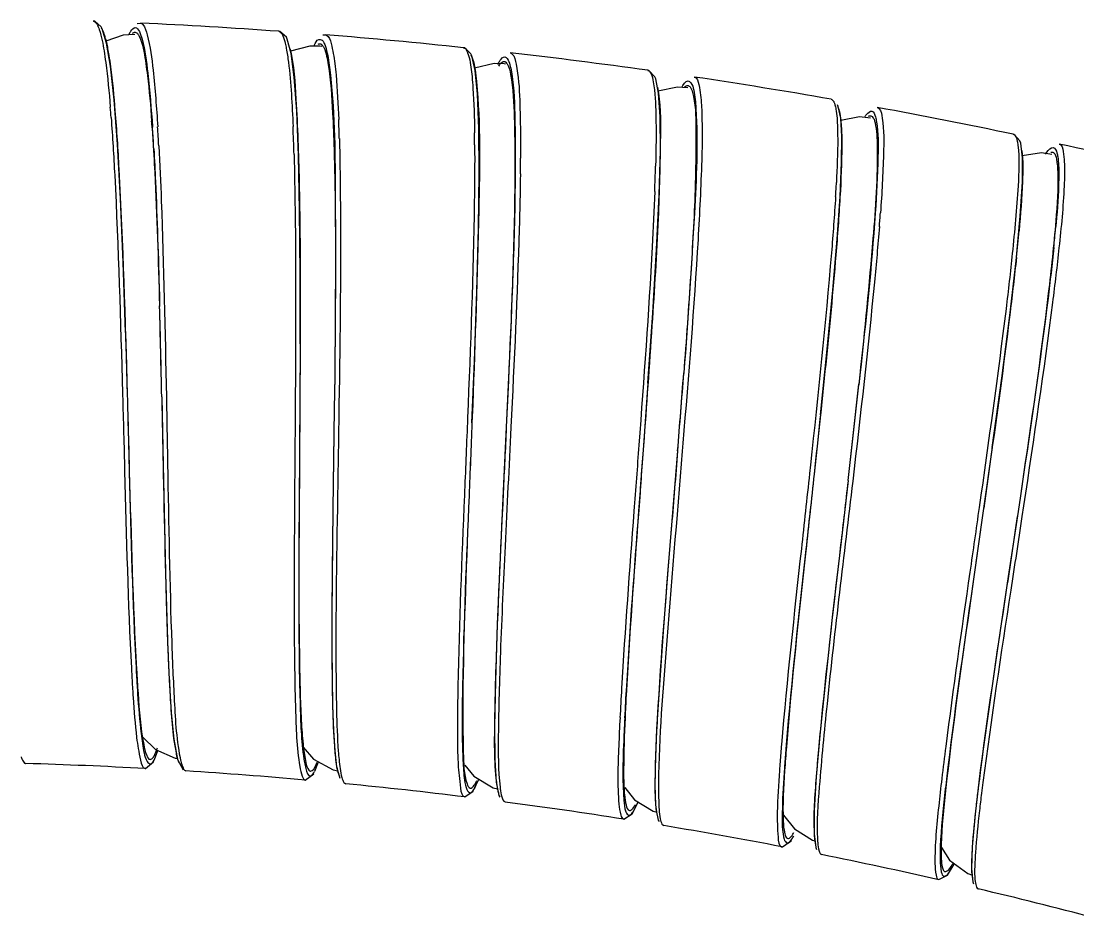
# Model space of a CAD drawing. Header units: millimetres. Extents: x 601 to 1195, y -13 to 407.
# Drawn here: x 984.9 to 1000.04, y 370.42 to 383.28 of the extents above; entities that cross this region are included whole.
import ezdxf

# ---------------------------------------------------------------- set-up
doc = ezdxf.new("R2010")
doc.units = ezdxf.units.MM
doc.header["$LTSCALE"] = 0.1

msp = doc.modelspace()

# ---------------------------------------------------------------- linework, layer by layer
at = {"color": 7, "linetype": 'Continuous'}
for p, q in [((985.955, 383.274), (985.933, 383.276)), ((986.05, 383.192), (985.955, 383.274)), ((986.624, 383.244), (986.564, 383.239)), ((986.61, 383.247), (986.624, 383.244)), ((986.532, 383.084), (986.362, 383.076)), ((988.609, 383.128), (988.588, 383.13)), ((988.702, 383.044), (988.609, 383.128)), ((989.264, 383.079), (989.275, 383.076)), ((986.362, 383.076), (986.117, 382.99)), ((986.181, 382.629), (986.125, 382.962)), ((989.275, 383.076), (989.225, 383.075)), ((989.039, 382.919), (988.761, 382.844)), ((989.18, 382.919), (989.039, 382.919)), ((989.211, 382.913), (989.18, 382.919)), ((991.257, 382.892), (991.237, 382.895)), ((991.347, 382.806), (991.257, 382.892)), ((986.233, 382.147), (986.181, 382.629)), ((991.678, 382.668), (991.399, 382.603)), ((991.821, 382.664), (991.678, 382.668)), ((991.843, 382.659), (991.821, 382.664)), ((993.896, 382.567), (993.877, 382.571)), ((993.983, 382.477), (993.896, 382.567)), ((994.307, 382.329), (994.024, 382.272)), ((994.452, 382.32), (994.307, 382.329)), ((996.66, 381.621), (996.644, 381.884)), ((996.913, 381.902), (996.646, 381.853)), ((997.07, 381.887), (996.913, 381.902)), ((999.13, 381.652), (999.115, 381.656)), ((999.213, 381.558), (999.13, 381.652)), ((999.521, 381.386), (999.246, 381.347)), ((999.671, 381.366), (999.521, 381.386)), ((999.58, 381.368), (999.6, 381.397)), ((986.881, 379.338), (986.885, 379.188)), ((986.882, 379.35), (986.886, 379.198)), ((986.395, 378.815), (986.421, 377.917)), ((988.899, 378.651), (988.894, 377.758)), ((989.394, 378.186), (989.388, 377.717)), ((989.394, 378.184), (989.388, 377.717)), ((991.883, 378.122), (991.866, 377.745)), ((993.883, 378.089), (993.818, 377.191)), ((996.917, 378.195), (996.903, 378.061)), ((996.92, 378.208), (996.905, 378.071)), ((986.354, 377.94), (986.355, 377.915)), ((989.455, 377.78), (989.454, 377.716)), ((991.372, 377.782), (991.361, 377.52)), ((989.388, 377.717), (989.369, 376.282)), ((989.388, 377.717), (989.378, 376.994)), ((991.867, 377.76), (991.853, 377.458)), ((991.866, 377.745), (991.853, 377.458)), ((996.354, 377.632), (996.263, 376.782)), ((991.298, 377.592), (991.295, 377.523)), ((991.361, 377.52), (991.361, 377.516)), ((994.383, 377.226), (994.374, 377.11)), ((994.308, 377.116), (994.169, 375.405)), ((998.816, 377.167), (998.692, 376.292)), ((989.378, 376.994), (989.369, 376.281)), ((996.211, 376.915), (996.198, 376.793)), ((999.24, 376.609), (999.214, 376.439)), ((999.239, 376.608), (999.214, 376.438)), ((999.214, 376.439), (999.176, 376.184)), ((999.214, 376.438), (999.176, 376.184)), ((989.369, 376.281), (989.368, 376.248)), ((999.265, 376.33), (999.241, 376.174)), ((989.354, 374.876), (989.354, 374.846)), ((989.358, 373.726), (989.359, 373.672)), ((994.046, 373.763), (994.007, 373.127)), ((989.375, 373.11), (989.394, 372.816)), ((986.645, 373.014), (986.828, 372.838)), ((987.089, 372.985), (987.14, 372.695)), ((986.812, 372.694), (986.859, 372.824)), ((986.828, 372.838), (987.11, 372.714)), ((988.942, 372.871), (989.089, 372.7)), ((989.394, 372.816), (989.422, 372.589)), ((984.965, 372.636), (984.967, 372.636)), ((986.681, 372.564), (986.799, 372.66)), ((987.11, 372.714), (987.137, 372.71)), ((987.14, 372.695), (987.222, 372.544)), ((989.089, 372.7), (989.373, 372.544)), ((989.108, 372.526), (989.163, 372.66)), ((991.688, 372.688), (991.709, 372.368)), ((986.679, 372.564), (986.681, 372.564)), ((986.679, 372.564), (986.682, 372.564)), ((988.972, 372.399), (989.093, 372.488)), ((989.373, 372.544), (989.437, 372.531)), ((989.422, 372.589), (989.466, 372.424)), ((991.259, 372.611), (991.386, 372.453)), ((988.972, 372.399), (988.974, 372.399)), ((989.552, 372.346), (989.554, 372.345)), ((991.386, 372.453), (991.664, 372.289)), ((991.398, 372.281), (991.457, 372.411)), ((991.4, 372.335), (991.41, 372.353)), ((991.259, 372.158), (991.379, 372.238)), ((991.664, 372.289), (991.728, 372.274)), ((993.549, 372.291), (993.69, 372.113)), ((993.983, 372.246), (993.996, 371.986)), ((991.259, 372.158), (991.26, 372.157)), ((991.836, 372.084), (991.838, 372.084)), ((993.658, 371.915), (993.742, 372.082)), ((993.69, 372.113), (993.957, 371.951)), ((993.535, 371.839), (993.658, 371.915)), ((993.646, 371.97), (993.657, 371.979)), ((993.957, 371.951), (994.016, 371.936)), ((995.823, 371.896), (995.98, 371.697)), ((993.535, 371.839), (993.536, 371.838)), ((994.109, 371.746), (994.111, 371.745)), ((995.98, 371.697), (996.242, 371.535)), ((995.798, 371.443), (995.8, 371.443)), ((995.94, 371.54), (995.955, 371.569)), ((996.242, 371.535), (996.275, 371.525)), ((998.088, 371.431), (998.205, 371.252)), ((998.528, 371.44), (998.518, 371.124)), ((996.37, 371.331), (996.371, 371.33)), ((998.174, 371.036), (998.27, 371.195)), ((998.205, 371.252), (998.464, 371.061)), ((998.049, 370.971), (998.174, 371.036)), ((998.049, 370.971), (998.05, 370.971)), ((998.464, 371.061), (998.533, 371.037)), ((998.615, 370.839), (998.617, 370.839))]:
    msp.add_line(p, q, dxfattribs=at)
for points in [[(986.125, 382.962), (986.064, 383.164), (986.05, 383.192)], [(988.77, 382.81), (988.715, 383.015), (988.702, 383.044)], [(988.899, 378.651), (988.899, 379.655), (988.892, 380.564), (988.876, 381.348), (988.85, 381.987), (988.814, 382.473), (988.77, 382.81)], [(991.407, 382.57), (991.359, 382.777), (991.347, 382.806)], [(991.361, 377.52), (991.395, 378.402), (991.43, 379.403), (991.453, 380.311), (991.464, 381.096), (991.46, 381.739), (991.44, 382.229), (991.407, 382.57)], [(994.035, 382.241), (993.995, 382.447), (993.983, 382.477)], [(993.883, 378.089), (993.952, 379.096), (994.006, 380.004), (994.043, 380.785), (994.06, 381.421), (994.057, 381.905), (994.035, 382.241)], [(986.395, 378.815), (986.361, 379.822), (986.323, 380.73), (986.28, 381.512), (986.233, 382.147)], [(996.644, 381.884), (996.609, 382.053), (996.599, 382.078)], [(996.593, 380.153), (996.635, 380.763), (996.657, 381.25), (996.66, 381.621)], [(999.25, 381.316), (999.223, 381.527), (999.213, 381.558)], [(998.816, 377.167), (998.951, 378.158), (999.067, 379.059), (999.157, 379.84), (999.218, 380.481), (999.249, 380.973), (999.25, 381.316)], [(996.354, 377.632), (996.45, 378.576), (996.531, 379.421), (996.593, 380.153)], [(986.916, 377.892), (986.936, 376.916), (986.949, 376.253), (986.964, 375.6), (986.98, 374.969), (987, 374.376), (987.023, 373.836), (987.052, 373.366), (987.089, 372.985)], [(991.853, 377.458), (991.815, 376.649), (991.765, 375.589), (991.724, 374.632), (991.696, 373.818)], [(996.75, 376.691), (996.649, 375.819), (996.529, 374.774), (996.429, 373.866), (996.349, 373.091)], [(989.369, 376.282), (989.363, 375.797), (989.357, 375.281)], [(999.176, 376.184), (999.046, 375.315), (998.887, 374.248), (998.752, 373.315), (998.645, 372.533)], [(994.169, 375.405), (994.101, 374.526), (994.046, 373.763)], [(989.357, 375.281), (989.354, 374.781), (989.353, 374.305), (989.356, 373.862)], [(989.356, 373.862), (989.363, 373.461), (989.375, 373.11)], [(991.696, 373.818), (991.684, 373.168), (991.688, 372.688)], [(994.007, 373.127), (993.986, 372.623), (993.983, 372.246)], [(996.349, 373.091), (996.293, 372.451), (996.264, 371.963), (996.262, 371.628)], [(998.645, 372.533), (998.571, 371.909), (998.528, 371.44)], [(991.709, 372.368), (991.747, 372.179), (991.759, 372.151)], [(993.996, 371.986), (994.03, 371.825), (994.041, 371.803)], [(996.262, 371.628), (996.288, 371.431), (996.298, 371.402)], [(995.798, 371.443), (995.81, 371.441), (995.937, 371.534)], [(998.518, 371.124), (998.537, 370.939), (998.546, 370.912)]]:
    msp.add_lwpolyline(points, dxfattribs=at)
for centre, radius, start, end in [((982.961, 304.665), 78.667, 85.89545, 87.3415), ((985.633, 383.039), 0.405, 22.503, 24.9034), ((982.961, 304.665), 78.667, 83.95884, 85.40488), ((984.942, 382.712), 1.207, 14.7831, 16.2965), ((989.644, 382.647), 0.613, 152.8195, 153.3241), ((987.543, 382.593), 1.244, 12.9557, 13.7838), ((990.942, 382.687), 0.383, 19.1156, 21.5941), ((982.961, 304.665), 78.667, 82.0219, 83.46794), ((992.318, 382.353), 0.662, 150.4475, 152.8742), ((982.961, 304.665), 78.667, 80.08524, 81.53128), ((962.504, 380.137), 23.751, 4.2416, 4.6016), ((982.961, 304.665), 78.667, 78.14857, 79.59461), ((997.475, 381.589), 0.578, 145.8283, 147.6293), ((996.971, 381.81), 0.162, 25.1984, 27.1765), ((962.927, 380.113), 23.907, 3.9176, 4.1502), ((955.298, 379.695), 31.552, 3.1809, 3.7489), ((953.939, 379.725), 32.981, 3.0615, 3.5389), ((957.99, 380.502), 30.833, 1.6011, 2.3516), ((964.929, 380.906), 24.541, 1.6087, 2.2422), ((968.141, 381.35), 23.259, 0.3733, 0.8054), ((982.961, 304.665), 78.667, 76.2121, 77.65815), ((959.553, 381.512), 32.504, 359.2542, 359.6496), ((963.73, 382), 30.272, 357.7949, 358.478), ((973.813, 382.15), 22.801, 356.5078, 357.0152), ((965.31, 382.878), 31.99, 355.4303, 355.7848), ((971.119, 382.842), 28.198, 353.9851, 354.7709), ((977.282, 382.353), 22.535, 354.0901, 354.7922), ((736.128, 372.54), 250.845, 1.22258, 1.51873), ((730.488, 372.661), 256.481, 1.16863, 1.46033), ((717.96, 399.518), 277.255, 355.36538, 355.59784), ((724.717, 398.715), 270.455, 355.41924, 355.65535), ((751.133, 405.031), 247.247, 353.41813, 353.74006), ((755.753, 404.268), 242.57, 353.472, 353.79776), ((1202.176, 373.406), 212.827, 179.23474, 179.60409), ((1030.982, 376.014), 44.013, 182.1001, 182.6045), ((1033.826, 375.973), 46.795, 181.9832, 182.393), ((1033.968, 374.647), 45.153, 180.5315, 181.0326), ((1031.658, 374.674), 42.777, 180.5453, 181.1261), ((1019.284, 375.699), 32.847, 182.9626, 183.2749), ((1017.721, 375.672), 31.218, 183.0539, 183.3078), ((1040.76, 372.464), 49.083, 178.2024, 178.5163), ((1015.601, 374.443), 26.713, 181.2845, 181.7502), ((1024.051, 374.119), 34.638, 180.4455, 180.7908), ((1027.697, 373.09), 36.477, 178.9714, 179.2256), ((1026.299, 373.208), 35.073, 179.1022, 179.2803), ((1039.829, 370.975), 46.405, 176.6226, 177.137), ((1037.476, 371.162), 43.979, 176.6358, 177.2283), ((1022.454, 373.162), 31.234, 179.2284, 179.381), ((1031.358, 371.575), 37.843, 176.9146, 177.4006), ((1027.789, 371.365), 33.827, 176.7521, 176.9863), ((1041.972, 368.722), 45.831, 174.2724, 174.8501), ((1030.082, 370.028), 34.407, 175.2022, 175.4087), ((1028.463, 370.219), 32.71, 175.291, 175.4391), ((1044.963, 366.888), 47.196, 172.7057, 173.2694), ((985.443, 372.913), 0.571, 198.5596, 199.8492), ((982.961, 304.665), 68, 86.86379, 88.30983), ((987.265, 372.555), 0.0252, 260.2075, 265.909), ((982.961, 304.665), 68, 84.92712, 86.37316), ((982.961, 304.665), 68, 82.99029, 84.43633), ((990.909, 372.632), 0.574, 330.8463, 332.9447), ((990.753, 372.712), 0.749, 332.9261, 334.4543), ((1025.845, 369.281), 27.857, 173.5167, 173.8939), ((1032.878, 368.101), 34.518, 172.8836, 173.0595), ((1034.876, 367.715), 36.491, 172.6822, 172.926), ((982.961, 304.665), 68, 81.05357, 82.49961), ((993.262, 372.215), 0.49, 328.112, 329.5814), ((982.961, 304.665), 68, 79.1169, 80.56295), ((995.741, 371.761), 0.259, 319.7591, 322.6514), ((995.603, 371.786), 0.414, 325.2862, 326.0236), ((982.961, 304.665), 68, 77.18024, 78.62628), ((997.43, 371.679), 0.95, 328.7705, 329.9696), ((997.706, 371.431), 0.606, 325.6531, 327.3908), ((982.961, 304.665), 68, 75.24373, 76.68978)]:
    msp.add_arc(centre, radius, start, end, dxfattribs=at)
for points, knots in [([(985.937, 383.275), (985.957, 383.275), (985.982, 383.246), (985.996, 383.219), (986, 383.209)], [0, 0, 0, 0, 0.652452, 1, 1, 1, 1]), ([(986.624, 383.244), (986.632, 383.24), (986.679, 383.195), (986.694, 383.13), (986.707, 383.079)], [0, 0, 0, 0, 0.152129, 1, 1, 1, 1]), ([(986.007, 383.194), (986.012, 383.181), (986.036, 383.117), (986.051, 383.05), (986.062, 382.997)], [0, 0, 0, 0, 0.200339, 1, 1, 1, 1]), ([(986.05, 383.174), (986.054, 383.168), (986.061, 383.156), (986.068, 383.143), (986.071, 383.135)], [0, 0, 0, 0, 0.463429, 1, 1, 1, 1]), ([(986.449, 383.086), (986.453, 383.094), (986.46, 383.11), (986.469, 383.125), (986.473, 383.132)], [0, 0, 0, 0, 0.530689, 1, 1, 1, 1]), ([(986.473, 383.132), (986.487, 383.155), (986.539, 383.216), (986.583, 383.15), (986.595, 383.125)], [0, 0, 0, 0, 0.497773, 1, 1, 1, 1]), ([(986.499, 383.102), (986.504, 383.107), (986.515, 383.114), (986.527, 383.117), (986.533, 383.117)], [0, 0, 0, 0, 0.546655, 1, 1, 1, 1]), ([(986.533, 383.117), (986.542, 383.117), (986.563, 383.106), (986.576, 383.088), (986.582, 383.077)], [0, 0, 0, 0, 0.416483, 1, 1, 1, 1]), ([(986.707, 383.079), (986.752, 382.913), (986.806, 382.472), (986.841, 382.032), (986.858, 381.761)], [0, 0, 0, 0, 0.386764, 1, 1, 1, 1]), ([(988.592, 383.13), (988.601, 383.13), (988.621, 383.119), (988.633, 383.1), (988.639, 383.09)], [0, 0, 0, 0, 0.415979, 1, 1, 1, 1]), ([(988.639, 383.09), (988.644, 383.082), (988.664, 383.04), (988.676, 382.995), (988.685, 382.959)], [0, 0, 0, 0, 0.195596, 1, 1, 1, 1]), ([(986.109, 383.02), (986.114, 383.004), (986.133, 382.926), (986.147, 382.847), (986.157, 382.785)], [0, 0, 0, 0, 0.214983, 1, 1, 1, 1]), ([(986.582, 383.077), (986.594, 383.058), (986.649, 382.926), (986.67, 382.784), (986.688, 382.666)], [0, 0, 0, 0, 0.159393, 1, 1, 1, 1]), ([(986.634, 383.017), (986.677, 382.859), (986.731, 382.437), (986.766, 382.016), (986.783, 381.758)], [0, 0, 0, 0, 0.38794, 1, 1, 1, 1]), ([(989.099, 382.927), (989.116, 382.96), (989.142, 383.035), (989.215, 383.007), (989.227, 382.989)], [0, 0, 0, 0, 0.630759, 1, 1, 1, 1]), ([(989.159, 382.946), (989.163, 382.948), (989.171, 382.951), (989.179, 382.952), (989.182, 382.952)], [0, 0, 0, 0, 0.524102, 1, 1, 1, 1]), ([(989.182, 382.952), (989.185, 382.952), (989.192, 382.95), (989.197, 382.948), (989.2, 382.946)], [0, 0, 0, 0, 0.484827, 1, 1, 1, 1]), ([(989.2, 382.946), (989.202, 382.944), (989.207, 382.941), (989.211, 382.937), (989.213, 382.935)], [0, 0, 0, 0, 0.476283, 1, 1, 1, 1]), ([(989.213, 382.935), (989.223, 382.924), (989.273, 382.835), (989.287, 382.733), (989.301, 382.649)], [0, 0, 0, 0, 0.152365, 1, 1, 1, 1]), ([(989.227, 382.989), (989.232, 382.983), (989.24, 382.968), (989.247, 382.952), (989.251, 382.943)], [0, 0, 0, 0, 0.455837, 1, 1, 1, 1]), ([(989.251, 382.943), (989.258, 382.924), (989.292, 382.816), (989.308, 382.703), (989.32, 382.611)], [0, 0, 0, 0, 0.181575, 1, 1, 1, 1]), ([(989.275, 383.076), (989.317, 383.058), (989.36, 382.893), (989.383, 382.765), (989.395, 382.667)], [0, 0, 0, 0, 0.317267, 1, 1, 1, 1]), ([(986.089, 382.849), (986.098, 382.794), (986.136, 382.526), (986.161, 382.257), (986.179, 382.042)], [0, 0, 0, 0, 0.20543, 1, 1, 1, 1]), ([(986.157, 382.785), (986.166, 382.731), (986.204, 382.466), (986.229, 382.2), (986.246, 381.988)], [0, 0, 0, 0, 0.205456, 1, 1, 1, 1]), ([(988.701, 382.886), (988.713, 382.821), (988.766, 382.449), (988.784, 382.074), (988.797, 381.767)], [0, 0, 0, 0, 0.179262, 1, 1, 1, 1]), ([(988.755, 382.872), (988.809, 382.638), (988.853, 382.002), (988.894, 380.866), (988.902, 379.399), (988.898, 378.328), (988.894, 377.762)], [0, 0, 0, 0, 0.140844, 0.371419, 0.668184, 1, 1, 1, 1]), ([(991.24, 382.895), (991.26, 382.893), (991.282, 382.864), (991.294, 382.837), (991.298, 382.828)], [0, 0, 0, 0, 0.654565, 1, 1, 1, 1]), ([(991.304, 382.812), (991.31, 382.793), (991.34, 382.684), (991.353, 382.571), (991.362, 382.48)], [0, 0, 0, 0, 0.183788, 1, 1, 1, 1]), ([(991.343, 382.791), (991.354, 382.775), (991.403, 382.652), (991.414, 382.521), (991.425, 382.411)], [0, 0, 0, 0, 0.153763, 1, 1, 1, 1]), ([(991.91, 382.821), (991.919, 382.82), (991.975, 382.782), (991.982, 382.71), (991.993, 382.658)], [0, 0, 0, 0, 0.143607, 1, 1, 1, 1]), ([(986.688, 382.666), (986.696, 382.61), (986.733, 382.336), (986.756, 382.061), (986.771, 381.843)], [0, 0, 0, 0, 0.206564, 1, 1, 1, 1]), ([(989.301, 382.649), (989.337, 382.421), (989.375, 381.844), (989.416, 380.356), (989.403, 379.097), (989.394, 378.184)], [0, 0, 0, 0, 0.155452, 0.386929, 1, 1, 1, 1]), ([(989.395, 382.667), (989.402, 382.613), (989.43, 382.346), (989.443, 382.079), (989.452, 381.866)], [0, 0, 0, 0, 0.204349, 1, 1, 1, 1]), ([(991.743, 382.679), (991.746, 382.686), (991.753, 382.697), (991.761, 382.709), (991.764, 382.714)], [0, 0, 0, 0, 0.524999, 1, 1, 1, 1]), ([(991.764, 382.714), (991.78, 382.737), (991.838, 382.795), (991.878, 382.724), (991.889, 382.697)], [0, 0, 0, 0, 0.493908, 1, 1, 1, 1]), ([(991.794, 382.688), (991.799, 382.691), (991.809, 382.696), (991.82, 382.697), (991.825, 382.697)], [0, 0, 0, 0, 0.537687, 1, 1, 1, 1]), ([(991.825, 382.697), (991.829, 382.696), (991.836, 382.694), (991.843, 382.689), (991.846, 382.687)], [0, 0, 0, 0, 0.475943, 1, 1, 1, 1]), ([(991.846, 382.687), (991.854, 382.68), (991.892, 382.627), (991.904, 382.562), (991.914, 382.51)], [0, 0, 0, 0, 0.159916, 1, 1, 1, 1]), ([(991.993, 382.658), (992.029, 382.489), (992.053, 382.038), (992.058, 381.59), (992.057, 381.313)], [0, 0, 0, 0, 0.383425, 1, 1, 1, 1]), ([(989.32, 382.611), (989.394, 382.029), (989.407, 380.548), (989.404, 379.075), (989.394, 378.186)], [0, 0, 0, 0, 0.397976, 1, 1, 1, 1]), ([(991.362, 382.48), (991.367, 382.425), (991.388, 382.158), (991.395, 381.89), (991.398, 381.677)], [0, 0, 0, 0, 0.204349, 1, 1, 1, 1]), ([(991.916, 382.601), (991.962, 382.385), (991.982, 381.792), (991.983, 380.725), (991.937, 379.33), (991.892, 378.305), (991.867, 377.76)], [0, 0, 0, 0, 0.136675, 0.364815, 0.662461, 1, 1, 1, 1]), ([(991.914, 382.51), (991.953, 382.306), (991.976, 381.764), (991.979, 380.303), (991.924, 379.045), (991.883, 378.122)], [0, 0, 0, 0, 0.141327, 0.368702, 1, 1, 1, 1]), ([(993.88, 382.57), (993.889, 382.569), (993.909, 382.556), (993.919, 382.536), (993.925, 382.525)], [0, 0, 0, 0, 0.413762, 1, 1, 1, 1]), ([(994.547, 382.474), (994.588, 382.468), (994.633, 382.289), (994.643, 382.172), (994.649, 382.073)], [0, 0, 0, 0, 0.297688, 1, 1, 1, 1]), ([(991.425, 382.411), (991.486, 381.799), (991.453, 380.251), (991.408, 378.71), (991.372, 377.782)], [0, 0, 0, 0, 0.398367, 1, 1, 1, 1]), ([(994.02, 382.331), (994.063, 382.1), (994.063, 381.467), (994.031, 380.33), (993.938, 378.851), (993.861, 377.767), (993.818, 377.194)], [0, 0, 0, 0, 0.136571, 0.366266, 0.664876, 1, 1, 1, 1]), ([(993.959, 382.405), (993.987, 382.251), (994.002, 381.846), (993.998, 381.443), (993.992, 381.195)], [0, 0, 0, 0, 0.387107, 1, 1, 1, 1]), ([(994.366, 382.324), (994.388, 382.362), (994.448, 382.47), (994.513, 382.374), (994.524, 382.342)], [0, 0, 0, 0, 0.564202, 1, 1, 1, 1]), ([(994.403, 382.325), (994.411, 382.334), (994.427, 382.348), (994.448, 382.354), (994.457, 382.352)], [0, 0, 0, 0, 0.579882, 1, 1, 1, 1]), ([(994.457, 382.352), (994.463, 382.352), (994.474, 382.346), (994.483, 382.337), (994.487, 382.332)], [0, 0, 0, 0, 0.45423, 1, 1, 1, 1]), ([(994.524, 382.342), (994.53, 382.323), (994.556, 382.218), (994.564, 382.11), (994.57, 382.022)], [0, 0, 0, 0, 0.182463, 1, 1, 1, 1]), ([(994.52, 382.255), (994.566, 382.093), (994.573, 381.619), (994.562, 380.753), (994.493, 379.576), (994.431, 378.701), (994.395, 378.227)], [0, 0, 0, 0, 0.125516, 0.347021, 0.6469, 1, 1, 1, 1]), ([(994.649, 382.073), (994.664, 381.81), (994.654, 381.167), (994.574, 379.551), (994.464, 378.199), (994.383, 377.226)], [0, 0, 0, 0, 0.162502, 0.396998, 1, 1, 1, 1]), ([(994.57, 382.022), (994.601, 381.523), (994.538, 380.257), (994.455, 378.998), (994.397, 378.237)], [0, 0, 0, 0, 0.396028, 1, 1, 1, 1]), ([(996.506, 382.157), (996.513, 382.156), (996.527, 382.149), (996.536, 382.136), (996.54, 382.129)], [0, 0, 0, 0, 0.441487, 1, 1, 1, 1]), ([(996.54, 382.129), (996.543, 382.125), (996.548, 382.115), (996.552, 382.105), (996.554, 382.099)], [0, 0, 0, 0, 0.467014, 1, 1, 1, 1]), ([(996.554, 382.099), (996.556, 382.095), (996.559, 382.087), (996.561, 382.078), (996.562, 382.074)], [0, 0, 0, 0, 0.480979, 1, 1, 1, 1]), ([(996.562, 382.074), (996.568, 382.055), (996.59, 381.949), (996.595, 381.841), (996.598, 381.753)], [0, 0, 0, 0, 0.184029, 1, 1, 1, 1]), ([(996.598, 382.052), (996.622, 382.013), (996.645, 381.884), (996.654, 381.76), (996.657, 381.68)], [0, 0, 0, 0, 0.365432, 1, 1, 1, 1]), ([(997.169, 382.038), (997.178, 382.036), (997.228, 381.999), (997.232, 381.932), (997.239, 381.883)], [0, 0, 0, 0, 0.147113, 1, 1, 1, 1]), ([(986.19, 381.893), (986.211, 381.618), (986.288, 380.301), (986.325, 378.982), (986.354, 377.94)], [0, 0, 0, 0, 0.209493, 1, 1, 1, 1]), ([(986.246, 381.988), (986.269, 381.711), (986.353, 380.356), (986.391, 378.999), (986.421, 377.921)], [0, 0, 0, 0, 0.204958, 1, 1, 1, 1]), ([(996.996, 381.914), (996.999, 381.918), (997.005, 381.927), (997.012, 381.935), (997.015, 381.939)], [0, 0, 0, 0, 0.519449, 1, 1, 1, 1]), ([(997.015, 381.939), (997.033, 381.962), (997.101, 382.02), (997.134, 381.936), (997.142, 381.905)], [0, 0, 0, 0, 0.48052, 1, 1, 1, 1]), ([(997.043, 381.912), (997.048, 381.915), (997.059, 381.92), (997.071, 381.921), (997.076, 381.92)], [0, 0, 0, 0, 0.540017, 1, 1, 1, 1]), ([(997.076, 381.92), (997.083, 381.918), (997.1, 381.908), (997.11, 381.893), (997.114, 381.883)], [0, 0, 0, 0, 0.429766, 1, 1, 1, 1]), ([(997.117, 381.878), (997.126, 381.859), (997.162, 381.73), (997.165, 381.595), (997.167, 381.483)], [0, 0, 0, 0, 0.158811, 1, 1, 1, 1]), ([(997.239, 381.883), (997.265, 381.713), (997.259, 381.257), (997.234, 380.807), (997.214, 380.527)], [0, 0, 0, 0, 0.379788, 1, 1, 1, 1]), ([(986.778, 381.746), (986.79, 381.573), (986.837, 380.771), (986.863, 379.968), (986.881, 379.338)], [0, 0, 0, 0, 0.215761, 1, 1, 1, 1]), ([(996.598, 381.753), (996.6, 381.7), (996.604, 381.436), (996.593, 381.172), (996.582, 380.962)], [0, 0, 0, 0, 0.203478, 1, 1, 1, 1]), ([(997.158, 381.832), (997.184, 381.668), (997.18, 381.229), (997.116, 380.021), (997.004, 378.98), (996.92, 378.208)], [0, 0, 0, 0, 0.136901, 0.359588, 1, 1, 1, 1]), ([(989.461, 381.595), (989.468, 381.325), (989.487, 380.053), (989.47, 378.781), (989.455, 377.78)], [0, 0, 0, 0, 0.212139, 1, 1, 1, 1]), ([(996.657, 381.68), (996.659, 381.619), (996.663, 381.309), (996.648, 380.999), (996.634, 380.751)], [0, 0, 0, 0, 0.198906, 1, 1, 1, 1]), ([(999.117, 381.655), (999.141, 381.65), (999.162, 381.606), (999.171, 381.571), (999.173, 381.557)], [0, 0, 0, 0, 0.641696, 1, 1, 1, 1]), ([(986.802, 381.445), (986.811, 381.289), (986.845, 380.591), (986.867, 379.892), (986.882, 379.35)], [0, 0, 0, 0, 0.224549, 1, 1, 1, 1]), ([(986.874, 381.487), (986.888, 381.225), (986.94, 380.027), (986.964, 378.829), (986.982, 377.893)], [0, 0, 0, 0, 0.218961, 1, 1, 1, 1]), ([(991.399, 381.502), (991.401, 381.229), (991.39, 379.925), (991.339, 378.622), (991.298, 377.592)], [0, 0, 0, 0, 0.209478, 1, 1, 1, 1]), ([(997.167, 381.483), (997.176, 381.042), (997.094, 379.943), (996.988, 378.849), (996.917, 378.195)], [0, 0, 0, 0, 0.401465, 1, 1, 1, 1]), ([(999.183, 381.498), (999.208, 381.305), (999.181, 380.783), (999.137, 380.268), (999.103, 379.946)], [0, 0, 0, 0, 0.375428, 1, 1, 1, 1]), ([(999.173, 381.557), (999.175, 381.548), (999.179, 381.528), (999.182, 381.508), (999.183, 381.498)], [0, 0, 0, 0, 0.472662, 1, 1, 1, 1]), ([(999.239, 381.42), (999.258, 381.273), (999.249, 380.888), (999.221, 380.507), (999.2, 380.272)], [0, 0, 0, 0, 0.38517, 1, 1, 1, 1]), ([(999.6, 381.397), (999.622, 381.427), (999.689, 381.508), (999.735, 381.417), (999.743, 381.386)], [0, 0, 0, 0, 0.534802, 1, 1, 1, 1]), ([(999.776, 381.514), (999.815, 381.506), (999.85, 381.332), (999.851, 381.219), (999.851, 381.124)], [0, 0, 0, 0, 0.298768, 1, 1, 1, 1]), ([(988.811, 381.364), (988.818, 381.101), (988.84, 379.9), (988.834, 378.7), (988.828, 377.762)], [0, 0, 0, 0, 0.21895, 1, 1, 1, 1]), ([(999.656, 381.397), (999.66, 381.398), (999.667, 381.4), (999.675, 381.4), (999.678, 381.399)], [0, 0, 0, 0, 0.521776, 1, 1, 1, 1]), ([(999.678, 381.399), (999.681, 381.398), (999.687, 381.396), (999.692, 381.393), (999.695, 381.391)], [0, 0, 0, 0, 0.484315, 1, 1, 1, 1]), ([(999.695, 381.391), (999.721, 381.369), (999.745, 381.264), (999.752, 381.171), (999.754, 381.107)], [0, 0, 0, 0, 0.345289, 1, 1, 1, 1]), ([(999.743, 381.386), (999.748, 381.368), (999.767, 381.267), (999.769, 381.163), (999.769, 381.079)], [0, 0, 0, 0, 0.182742, 1, 1, 1, 1]), ([(999.851, 381.124), (999.851, 381.053), (999.839, 380.687), (999.804, 380.322), (999.772, 380.028)], [0, 0, 0, 0, 0.193281, 1, 1, 1, 1]), ([(992.055, 381.089), (992.051, 380.824), (992.023, 379.612), (991.965, 378.401), (991.919, 377.455)], [0, 0, 0, 0, 0.218056, 1, 1, 1, 1]), ([(999.754, 381.107), (999.762, 380.876), (999.722, 380.296), (999.56, 378.795), (999.374, 377.528), (999.239, 376.608)], [0, 0, 0, 0, 0.152951, 0.384034, 1, 1, 1, 1]), ([(999.769, 381.079), (999.769, 381.026), (999.763, 380.769), (999.743, 380.512), (999.724, 380.308)], [0, 0, 0, 0, 0.202538, 1, 1, 1, 1]), ([(993.98, 380.835), (993.97, 380.57), (993.911, 379.357), (993.823, 378.146), (993.753, 377.199)], [0, 0, 0, 0, 0.218046, 1, 1, 1, 1]), ([(996.571, 380.761), (996.554, 380.492), (996.457, 379.207), (996.32, 377.927), (996.211, 376.915)], [0, 0, 0, 0, 0.209441, 1, 1, 1, 1]), ([(996.634, 380.751), (996.618, 380.476), (996.519, 379.152), (996.376, 377.831), (996.263, 376.786)], [0, 0, 0, 0, 0.207702, 1, 1, 1, 1]), ([(997.199, 380.33), (997.177, 380.065), (997.067, 378.848), (996.927, 377.633), (996.816, 376.683)], [0, 0, 0, 0, 0.217352, 1, 1, 1, 1]), ([(999.103, 379.946), (999.076, 379.682), (998.934, 378.465), (998.763, 377.253), (998.628, 376.304)], [0, 0, 0, 0, 0.21734, 1, 1, 1, 1]), ([(999.698, 380.033), (999.673, 379.791), (999.539, 378.647), (999.373, 377.507), (999.24, 376.609)], [0, 0, 0, 0, 0.211663, 1, 1, 1, 1]), ([(999.772, 380.028), (999.744, 379.766), (999.595, 378.53), (999.411, 377.3), (999.265, 376.33)], [0, 0, 0, 0, 0.212011, 1, 1, 1, 1]), ([(999.162, 379.887), (999.134, 379.626), (998.995, 378.426), (998.826, 377.23), (998.693, 376.295)], [0, 0, 0, 0, 0.217354, 1, 1, 1, 1]), ([(986.355, 377.915), (986.365, 377.552), (986.4, 376.247), (986.432, 374.942), (986.481, 374.002)], [0, 0, 0, 0, 0.278432, 1, 1, 1, 1]), ([(986.421, 377.917), (986.431, 377.553), (986.466, 376.25), (986.497, 374.947), (986.548, 374.009)], [0, 0, 0, 0, 0.27922, 1, 1, 1, 1]), ([(986.421, 377.917), (986.431, 377.549), (986.468, 376.238), (986.5, 374.926), (986.554, 373.985)], [0, 0, 0, 0, 0.280865, 1, 1, 1, 1]), ([(986.916, 377.892), (986.922, 377.576), (986.946, 376.413), (986.968, 375.249), (986.999, 374.401)], [0, 0, 0, 0, 0.271499, 1, 1, 1, 1]), ([(986.982, 377.893), (986.988, 377.573), (987.009, 376.393), (987.029, 375.213), (987.059, 374.354)], [0, 0, 0, 0, 0.271489, 1, 1, 1, 1]), ([(988.828, 377.762), (988.826, 377.442), (988.818, 376.264), (988.808, 375.086), (988.817, 374.228)], [0, 0, 0, 0, 0.271506, 1, 1, 1, 1]), ([(988.894, 377.758), (988.892, 377.393), (988.885, 376.088), (988.873, 374.783), (988.894, 373.845)], [0, 0, 0, 0, 0.280393, 1, 1, 1, 1]), ([(988.894, 377.758), (988.892, 377.442), (988.884, 376.279), (988.875, 375.115), (988.883, 374.267)], [0, 0, 0, 0, 0.271498, 1, 1, 1, 1]), ([(989.454, 377.716), (989.449, 377.359), (989.429, 376.07), (989.406, 374.781), (989.413, 373.85)], [0, 0, 0, 0, 0.277215, 1, 1, 1, 1]), ([(991.295, 377.523), (991.281, 377.175), (991.23, 375.916), (991.176, 374.656), (991.159, 373.743)], [0, 0, 0, 0, 0.275745, 1, 1, 1, 1]), ([(991.361, 377.516), (991.347, 377.169), (991.296, 375.912), (991.242, 374.655), (991.226, 373.744)], [0, 0, 0, 0, 0.276466, 1, 1, 1, 1]), ([(991.361, 377.516), (991.347, 377.169), (991.298, 375.917), (991.245, 374.664), (991.231, 373.758)], [0, 0, 0, 0, 0.277143, 1, 1, 1, 1]), ([(991.853, 377.452), (991.838, 377.141), (991.784, 375.992), (991.728, 374.842), (991.702, 374.004)], [0, 0, 0, 0, 0.270975, 1, 1, 1, 1]), ([(991.919, 377.455), (991.891, 376.887), (991.838, 375.811), (991.768, 374.337), (991.737, 373.186), (991.734, 372.539), (991.764, 372.295)], [0, 0, 0, 0, 0.329995, 0.625867, 0.857027, 1, 1, 1, 1]), ([(993.753, 377.199), (993.729, 376.884), (993.642, 375.721), (993.554, 374.558), (993.504, 373.709)], [0, 0, 0, 0, 0.270967, 1, 1, 1, 1]), ([(993.818, 377.191), (993.794, 376.864), (993.707, 375.672), (993.617, 374.479), (993.57, 373.612)], [0, 0, 0, 0, 0.273851, 1, 1, 1, 1]), ([(993.818, 377.191), (993.795, 376.879), (993.709, 375.73), (993.622, 374.581), (993.573, 373.742)], [0, 0, 0, 0, 0.27096, 1, 1, 1, 1]), ([(994.308, 377.111), (994.279, 376.756), (994.175, 375.48), (994.068, 374.204), (994.016, 373.282)], [0, 0, 0, 0, 0.277875, 1, 1, 1, 1]), ([(994.374, 377.11), (994.294, 376.146), (994.163, 374.524), (994.032, 372.898), (994.034, 372.237)], [0, 0, 0, 0, 0.594378, 1, 1, 1, 1]), ([(996.198, 376.793), (996.159, 376.432), (996.018, 375.137), (995.874, 373.842), (995.795, 372.905)], [0, 0, 0, 0, 0.278193, 1, 1, 1, 1]), ([(996.263, 376.782), (996.224, 376.422), (996.084, 375.13), (995.94, 373.838), (995.863, 372.904)], [0, 0, 0, 0, 0.278972, 1, 1, 1, 1]), ([(996.263, 376.782), (996.224, 376.417), (996.084, 375.115), (995.939, 373.813), (995.866, 372.873)], [0, 0, 0, 0, 0.280726, 1, 1, 1, 1]), ([(996.816, 376.683), (996.691, 375.619), (996.51, 374.16), (996.346, 372.452), (996.3, 371.806), (996.311, 371.558)], [0, 0, 0, 0, 0.623979, 0.855475, 1, 1, 1, 1]), ([(996.749, 376.685), (996.714, 376.38), (996.584, 375.25), (996.452, 374.121), (996.369, 373.296)], [0, 0, 0, 0, 0.27036, 1, 1, 1, 1]), ([(998.628, 376.304), (998.584, 375.995), (998.42, 374.855), (998.256, 373.714), (998.149, 372.88)], [0, 0, 0, 0, 0.270354, 1, 1, 1, 1]), ([(998.692, 376.292), (998.641, 375.93), (998.456, 374.638), (998.268, 373.345), (998.159, 372.41)], [0, 0, 0, 0, 0.279403, 1, 1, 1, 1]), ([(998.692, 376.292), (998.641, 375.931), (998.459, 374.644), (998.272, 373.357), (998.167, 372.426)], [0, 0, 0, 0, 0.28007, 1, 1, 1, 1]), ([(999.175, 376.177), (999.123, 375.825), (998.933, 374.56), (998.74, 373.294), (998.626, 372.377)], [0, 0, 0, 0, 0.277934, 1, 1, 1, 1]), ([(999.241, 376.174), (999.188, 375.822), (998.996, 374.553), (998.8, 373.284), (998.682, 372.363)], [0, 0, 0, 0, 0.276955, 1, 1, 1, 1]), ([(989.354, 374.846), (989.354, 374.744), (989.352, 374.371), (989.354, 373.997), (989.358, 373.726)], [0, 0, 0, 0, 0.272127, 1, 1, 1, 1]), ([(987.015, 374.014), (987.021, 373.88), (987.044, 373.47), (987.066, 373.058), (987.121, 372.788)], [0, 0, 0, 0, 0.328603, 1, 1, 1, 1]), ([(987.072, 374.019), (987.078, 373.876), (987.101, 373.443), (987.121, 373.006), (987.178, 372.72)], [0, 0, 0, 0, 0.329677, 1, 1, 1, 1]), ([(986.554, 373.985), (986.561, 373.869), (986.585, 373.51), (986.611, 373.148), (986.658, 372.908)], [0, 0, 0, 0, 0.321323, 1, 1, 1, 1]), ([(986.555, 373.871), (986.56, 373.792), (986.577, 373.523), (986.598, 373.253), (986.621, 373.064)], [0, 0, 0, 0, 0.292918, 1, 1, 1, 1]), ([(986.49, 373.823), (986.495, 373.743), (986.512, 373.47), (986.533, 373.198), (986.556, 373.006)], [0, 0, 0, 0, 0.292937, 1, 1, 1, 1]), ([(988.822, 373.833), (988.824, 373.697), (988.836, 373.283), (988.847, 372.866), (988.894, 372.592)], [0, 0, 0, 0, 0.328598, 1, 1, 1, 1]), ([(988.889, 373.833), (988.892, 373.704), (988.904, 373.309), (988.915, 372.912), (988.961, 372.651)], [0, 0, 0, 0, 0.32771, 1, 1, 1, 1]), ([(991.159, 373.743), (991.157, 373.632), (991.151, 373.26), (991.15, 372.887), (991.163, 372.626)], [0, 0, 0, 0, 0.298986, 1, 1, 1, 1]), ([(991.694, 373.735), (991.69, 373.585), (991.683, 373.129), (991.673, 372.67), (991.711, 372.366)], [0, 0, 0, 0, 0.328681, 1, 1, 1, 1]), ([(988.9, 373.627), (988.904, 373.486), (988.915, 373.235), (988.937, 372.907), (988.97, 372.689), (988.997, 372.57), (989.024, 372.54)], [0, 0, 0, 0, 0.387406, 0.686158, 0.890442, 1, 1, 1, 1]), ([(989.359, 373.672), (989.36, 373.595), (989.366, 373.33), (989.375, 373.065), (989.39, 372.878)], [0, 0, 0, 0, 0.291302, 1, 1, 1, 1]), ([(989.416, 373.641), (989.417, 373.561), (989.422, 373.284), (989.431, 373.007), (989.446, 372.812)], [0, 0, 0, 0, 0.292067, 1, 1, 1, 1]), ([(991.229, 373.649), (991.226, 373.363), (991.235, 372.932), (991.242, 372.485), (991.291, 372.342)], [0, 0, 0, 0, 0.653536, 1, 1, 1, 1]), ([(991.222, 373.499), (991.221, 373.42), (991.22, 373.146), (991.222, 372.873), (991.232, 372.68)], [0, 0, 0, 0, 0.292049, 1, 1, 1, 1]), ([(993.482, 373.293), (993.475, 373.158), (993.458, 372.745), (993.441, 372.329), (993.467, 372.051)], [0, 0, 0, 0, 0.326241, 1, 1, 1, 1]), ([(993.549, 373.288), (993.543, 373.16), (993.528, 372.766), (993.513, 372.37), (993.538, 372.105)], [0, 0, 0, 0, 0.325358, 1, 1, 1, 1]), ([(993.554, 373.292), (993.543, 373.045), (993.531, 372.649), (993.534, 372.249), (993.557, 372.1)], [0, 0, 0, 0, 0.619848, 1, 1, 1, 1]), ([(994.009, 373.143), (994.004, 373.062), (993.991, 372.784), (993.982, 372.505), (993.983, 372.307)], [0, 0, 0, 0, 0.291449, 1, 1, 1, 1]), ([(986.556, 373.006), (986.569, 372.897), (986.593, 372.772), (986.635, 372.571), (986.679, 372.564)], [0, 0, 0, 0, 0.709994, 1, 1, 1, 1]), ([(986.621, 373.064), (986.627, 373.017), (986.647, 372.883), (986.664, 372.742), (986.707, 372.663)], [0, 0, 0, 0, 0.345905, 1, 1, 1, 1]), ([(986.658, 372.908), (986.668, 372.854), (986.681, 372.786), (986.725, 372.695), (986.75, 372.693)], [0, 0, 0, 0, 0.689564, 1, 1, 1, 1]), ([(986.796, 372.728), (986.801, 372.735), (986.811, 372.753), (986.82, 372.771), (986.824, 372.781)], [0, 0, 0, 0, 0.454063, 1, 1, 1, 1]), ([(987.121, 372.788), (987.123, 372.774), (987.133, 372.728), (987.146, 372.682), (987.159, 372.652)], [0, 0, 0, 0, 0.302708, 1, 1, 1, 1]), ([(989.39, 372.878), (989.393, 372.837), (989.405, 372.71), (989.419, 372.582), (989.445, 372.499)], [0, 0, 0, 0, 0.321826, 1, 1, 1, 1]), ([(989.446, 372.812), (989.449, 372.772), (989.46, 372.646), (989.474, 372.519), (989.497, 372.436)], [0, 0, 0, 0, 0.318365, 1, 1, 1, 1]), ([(995.785, 372.782), (995.779, 372.7), (995.757, 372.418), (995.74, 372.136), (995.736, 371.936)], [0, 0, 0, 0, 0.291467, 1, 1, 1, 1]), ([(995.856, 372.82), (995.85, 372.739), (995.829, 372.461), (995.812, 372.182), (995.808, 371.984)], [0, 0, 0, 0, 0.291449, 1, 1, 1, 1]), ([(995.866, 372.873), (995.857, 372.761), (995.832, 372.408), (995.81, 372.053), (995.821, 371.811)], [0, 0, 0, 0, 0.31767, 1, 1, 1, 1]), ([(996.326, 372.836), (996.314, 372.706), (996.282, 372.306), (996.25, 371.904), (996.264, 371.633)], [0, 0, 0, 0, 0.324055, 1, 1, 1, 1]), ([(984.905, 372.719), (984.91, 372.708), (984.922, 372.677), (984.943, 372.639), (984.965, 372.636)], [0, 0, 0, 0, 0.365488, 1, 1, 1, 1]), ([(986.707, 372.663), (986.717, 372.645), (986.777, 372.601), (986.803, 372.678), (986.817, 372.707)], [0, 0, 0, 0, 0.389412, 1, 1, 1, 1]), ([(986.75, 372.693), (986.758, 372.693), (986.778, 372.702), (986.789, 372.718), (986.796, 372.728)], [0, 0, 0, 0, 0.401928, 1, 1, 1, 1]), ([(987.178, 372.72), (987.181, 372.705), (987.192, 372.654), (987.206, 372.604), (987.221, 372.572)], [0, 0, 0, 0, 0.311045, 1, 1, 1, 1]), ([(988.961, 372.651), (988.966, 372.621), (988.978, 372.563), (989.012, 372.45), (989.052, 372.461)], [0, 0, 0, 0, 0.423221, 1, 1, 1, 1]), ([(989.047, 372.527), (989.055, 372.526), (989.109, 372.55), (989.125, 372.611), (989.143, 372.654)], [0, 0, 0, 0, 0.137661, 1, 1, 1, 1]), ([(991.232, 372.68), (991.234, 372.631), (991.245, 372.492), (991.254, 372.347), (991.289, 372.261)], [0, 0, 0, 0, 0.342761, 1, 1, 1, 1]), ([(987.221, 372.572), (987.226, 372.561), (987.236, 372.544), (987.253, 372.531), (987.26, 372.53)], [0, 0, 0, 0, 0.598597, 1, 1, 1, 1]), ([(988.894, 372.592), (988.902, 372.545), (988.914, 372.482), (988.95, 372.403), (988.972, 372.399)], [0, 0, 0, 0, 0.681176, 1, 1, 1, 1]), ([(989.024, 372.54), (989.027, 372.537), (989.034, 372.53), (989.043, 372.527), (989.047, 372.527)], [0, 0, 0, 0, 0.544115, 1, 1, 1, 1]), ([(989.445, 372.499), (989.447, 372.492), (989.451, 372.48), (989.456, 372.467), (989.458, 372.461)], [0, 0, 0, 0, 0.532716, 1, 1, 1, 1]), ([(991.163, 372.626), (991.169, 372.511), (991.184, 372.383), (991.213, 372.165), (991.259, 372.158)], [0, 0, 0, 0, 0.714449, 1, 1, 1, 1]), ([(989.497, 372.436), (989.501, 372.424), (989.511, 372.392), (989.53, 372.349), (989.552, 372.346)], [0, 0, 0, 0, 0.368313, 1, 1, 1, 1]), ([(991.337, 372.282), (991.355, 372.28), (991.38, 372.305), (991.395, 372.327), (991.4, 372.335)], [0, 0, 0, 0, 0.643815, 1, 1, 1, 1]), ([(991.4, 372.284), (991.404, 372.291), (991.412, 372.305), (991.419, 372.32), (991.423, 372.328)], [0, 0, 0, 0, 0.473801, 1, 1, 1, 1]), ([(991.711, 372.366), (991.713, 372.351), (991.72, 372.299), (991.73, 372.248), (991.742, 372.214)], [0, 0, 0, 0, 0.305518, 1, 1, 1, 1]), ([(998.093, 372.419), (998.077, 372.288), (998.033, 371.883), (997.99, 371.475), (997.995, 371.2)], [0, 0, 0, 0, 0.324163, 1, 1, 1, 1]), ([(998.159, 372.41), (998.145, 372.286), (998.104, 371.9), (998.064, 371.511), (998.069, 371.249)], [0, 0, 0, 0, 0.323267, 1, 1, 1, 1]), ([(991.289, 372.261), (991.297, 372.241), (991.349, 372.185), (991.385, 372.257), (991.4, 372.284)], [0, 0, 0, 0, 0.41794, 1, 1, 1, 1]), ([(991.764, 372.295), (991.766, 372.277), (991.773, 372.222), (991.784, 372.166), (991.798, 372.13)], [0, 0, 0, 0, 0.312627, 1, 1, 1, 1]), ([(993.983, 372.307), (993.983, 372.264), (993.986, 372.131), (993.992, 371.997), (994.011, 371.909)], [0, 0, 0, 0, 0.322189, 1, 1, 1, 1]), ([(994.034, 372.237), (994.034, 372.195), (994.037, 372.064), (994.042, 371.932), (994.059, 371.844)], [0, 0, 0, 0, 0.318596, 1, 1, 1, 1]), ([(998.146, 372.244), (998.119, 371.988), (998.082, 371.65), (998.083, 371.275), (998.093, 371.149), (998.114, 371.111)], [0, 0, 0, 0, 0.679252, 0.885525, 1, 1, 1, 1]), ([(998.613, 372.272), (998.603, 372.19), (998.57, 371.909), (998.541, 371.628), (998.528, 371.428)], [0, 0, 0, 0, 0.290588, 1, 1, 1, 1]), ([(998.662, 372.209), (998.652, 372.127), (998.618, 371.842), (998.588, 371.558), (998.575, 371.355)], [0, 0, 0, 0, 0.290605, 1, 1, 1, 1]), ([(991.798, 372.13), (991.802, 372.119), (991.811, 372.1), (991.828, 372.086), (991.836, 372.084)], [0, 0, 0, 0, 0.602691, 1, 1, 1, 1]), ([(993.467, 372.051), (993.472, 371.999), (993.479, 371.932), (993.512, 371.843), (993.535, 371.838)], [0, 0, 0, 0, 0.686939, 1, 1, 1, 1]), ([(993.538, 372.105), (993.543, 372.051), (993.544, 371.985), (993.591, 371.892), (993.614, 371.894)], [0, 0, 0, 0, 0.705024, 1, 1, 1, 1]), ([(993.557, 372.1), (993.56, 372.08), (993.569, 372.035), (993.586, 371.965), (993.617, 371.96)], [0, 0, 0, 0, 0.386256, 1, 1, 1, 1]), ([(993.614, 371.894), (993.633, 371.897), (993.656, 371.924), (993.673, 371.948), (993.678, 371.956)], [0, 0, 0, 0, 0.651952, 1, 1, 1, 1]), ([(993.617, 371.96), (993.622, 371.96), (993.633, 371.961), (993.642, 371.967), (993.646, 371.97)], [0, 0, 0, 0, 0.448532, 1, 1, 1, 1]), ([(994.011, 371.909), (994.013, 371.903), (994.016, 371.891), (994.019, 371.88), (994.021, 371.874)], [0, 0, 0, 0, 0.52794, 1, 1, 1, 1]), ([(995.736, 371.936), (995.733, 371.817), (995.741, 371.681), (995.752, 371.456), (995.798, 371.443)], [0, 0, 0, 0, 0.712419, 1, 1, 1, 1]), ([(995.808, 371.984), (995.807, 371.935), (995.807, 371.791), (995.806, 371.642), (995.834, 371.551)], [0, 0, 0, 0, 0.340043, 1, 1, 1, 1]), ([(994.059, 371.844), (994.062, 371.83), (994.07, 371.797), (994.086, 371.752), (994.109, 371.746)], [0, 0, 0, 0, 0.369104, 1, 1, 1, 1]), ([(995.821, 371.811), (995.824, 371.75), (995.828, 371.675), (995.859, 371.567), (995.886, 371.562)], [0, 0, 0, 0, 0.694691, 1, 1, 1, 1]), ([(995.886, 371.562), (995.894, 371.56), (995.916, 371.568), (995.93, 371.584), (995.938, 371.594)], [0, 0, 0, 0, 0.396389, 1, 1, 1, 1]), ([(995.946, 371.555), (995.95, 371.562), (995.96, 371.577), (995.969, 371.592), (995.973, 371.6)], [0, 0, 0, 0, 0.471331, 1, 1, 1, 1]), ([(995.947, 371.604), (995.952, 371.61), (995.961, 371.624), (995.971, 371.639), (995.975, 371.647)], [0, 0, 0, 0, 0.466332, 1, 1, 1, 1]), ([(996.264, 371.633), (996.264, 371.615), (996.268, 371.559), (996.274, 371.503), (996.285, 371.465)], [0, 0, 0, 0, 0.308351, 1, 1, 1, 1]), ([(995.834, 371.551), (995.841, 371.528), (995.88, 371.464), (995.927, 371.528), (995.943, 371.551)], [0, 0, 0, 0, 0.451505, 1, 1, 1, 1]), ([(996.311, 371.558), (996.312, 371.539), (996.316, 371.48), (996.322, 371.42), (996.334, 371.381)], [0, 0, 0, 0, 0.313617, 1, 1, 1, 1]), ([(998.528, 371.428), (998.525, 371.383), (998.519, 371.245), (998.514, 371.106), (998.528, 371.013)], [0, 0, 0, 0, 0.322068, 1, 1, 1, 1]), ([(996.334, 371.381), (996.338, 371.369), (996.345, 371.349), (996.362, 371.333), (996.37, 371.331)], [0, 0, 0, 0, 0.604629, 1, 1, 1, 1]), ([(998.575, 371.355), (998.572, 371.311), (998.564, 371.175), (998.56, 371.037), (998.571, 370.944)], [0, 0, 0, 0, 0.318615, 1, 1, 1, 1]), ([(997.995, 371.2), (997.996, 371.144), (997.998, 371.074), (998.025, 370.976), (998.049, 370.971)], [0, 0, 0, 0, 0.690845, 1, 1, 1, 1]), ([(998.069, 371.249), (998.071, 371.192), (998.07, 371.124), (998.103, 371.024), (998.127, 371.021)], [0, 0, 0, 0, 0.698732, 1, 1, 1, 1]), ([(998.139, 371.087), (998.146, 371.086), (998.197, 371.099), (998.221, 371.15), (998.243, 371.186)], [0, 0, 0, 0, 0.142789, 1, 1, 1, 1]), ([(998.114, 371.111), (998.117, 371.105), (998.123, 371.095), (998.134, 371.088), (998.139, 371.087)], [0, 0, 0, 0, 0.559594, 1, 1, 1, 1]), ([(998.127, 371.021), (998.133, 371.021), (998.169, 371.03), (998.189, 371.064), (998.206, 371.089)], [0, 0, 0, 0, 0.158671, 1, 1, 1, 1]), ([(998.528, 371.013), (998.529, 371.007), (998.531, 370.996), (998.533, 370.985), (998.534, 370.98)], [0, 0, 0, 0, 0.524176, 1, 1, 1, 1]), ([(998.571, 370.944), (998.573, 370.93), (998.579, 370.895), (998.592, 370.846), (998.615, 370.839)], [0, 0, 0, 0, 0.371888, 1, 1, 1, 1])]:
    msp.add_open_spline(points, degree=3, knots=knots, dxfattribs=at)
for points in [[(986.071, 383.135), (986.083, 383.108), (986.093, 383.08), (986.101, 383.051)], [(986.595, 383.125), (986.612, 383.091), (986.624, 383.054), (986.634, 383.017)], [(986.062, 382.997), (986.073, 382.948), (986.081, 382.899), (986.089, 382.849)], [(988.685, 382.959), (988.691, 382.935), (988.696, 382.911), (988.701, 382.886)], [(991.745, 382.63), (991.758, 382.652), (991.773, 382.674), (991.794, 382.688)], [(991.889, 382.697), (991.901, 382.666), (991.909, 382.634), (991.916, 382.601)], [(993.925, 382.525), (993.943, 382.487), (993.951, 382.446), (993.959, 382.405)], [(994.487, 382.332), (994.504, 382.31), (994.513, 382.282), (994.52, 382.255)], [(997.142, 381.905), (997.149, 381.881), (997.154, 381.856), (997.158, 381.832)], [(986.824, 372.781), (986.836, 372.807), (986.845, 372.832), (986.854, 372.858)], [(989.052, 372.461), (989.077, 372.469), (989.092, 372.497), (989.104, 372.52)], [(991.291, 372.342), (991.3, 372.318), (991.312, 372.285), (991.337, 372.282)], [(993.657, 371.979), (993.676, 371.999), (993.69, 372.023), (993.703, 372.047)]]:
    msp.add_open_spline(points, degree=3, dxfattribs=at)

doc.saveas('drawing.dxf')
